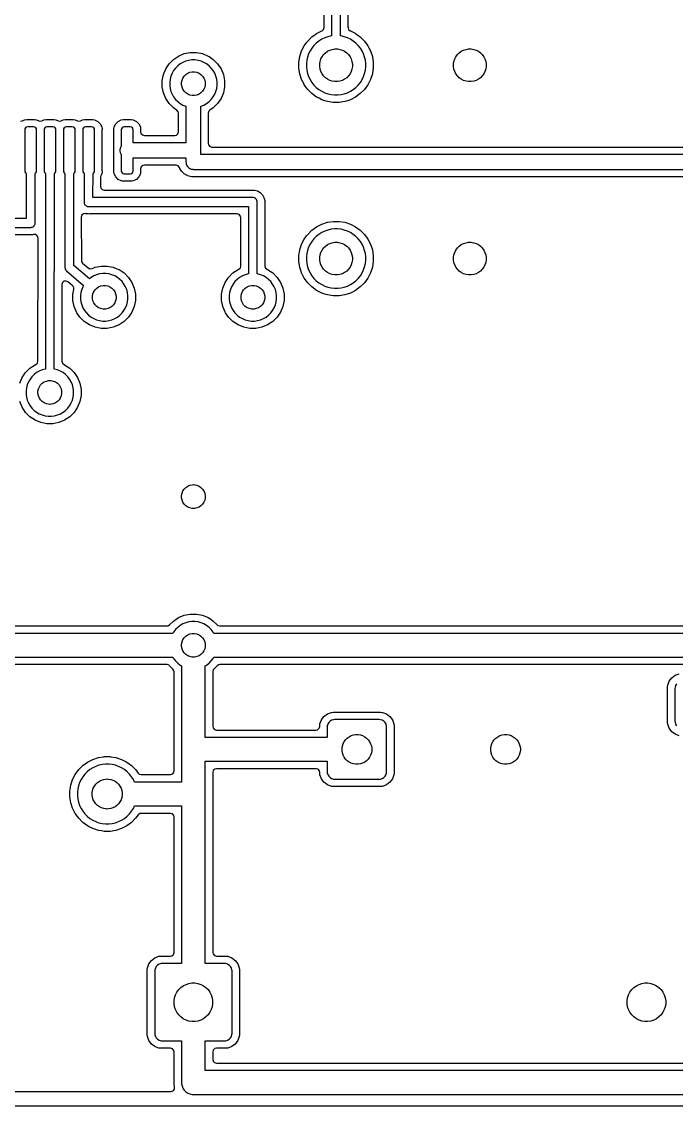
# Model space of a CAD drawing. Header units: millimetres. Extents: x 0 to 90, y 0 to 72.
# Drawn here: x 23.72 to 45.74, y 0 to 36.46 of the extents above; entities that cross this region are included whole.
import ezdxf

# ---------------------------------------------------------------- set-up
doc = ezdxf.new("R2010")
doc.units = ezdxf.units.MM
doc.layers.add('ABLATE', color=1, linetype='CONTINUOUS')

msp = doc.modelspace()

# ---------------------------------------------------------------- linework, layer by layer
at = {"layer": 'ABLATE'}
for points in [[(88, 0), (2, 0), (1.8571, 0.0025), (1.5743, 0.0432), (1.3002, 0.1237), (1.0403, 0.2424), (0.7999, 0.3969), (0.584, 0.584), (0.3969, 0.7999), (0.2424, 1.0403), (0.1237, 1.3002), (0.0432, 1.5743), (0.0025, 1.8571), (0, 2), (0, 70)], [(34.7005, 43.2527), (34.7005, 36.2747), (34.7006, 36.2703), (34.7226, 36.204), (34.7757, 36.1612), (34.7757, 36.1611), (34.7761, 36.1609), (34.777, 36.1601), (34.78, 36.1589), (34.9437, 36.0755), (34.9554, 36.0695), (35.1146, 35.9538), (35.2538, 35.8146), (35.3695, 35.6554), (35.4067, 35.5824), (35.4589, 35.48), (35.5197, 35.2928), (35.5505, 35.0984), (35.5505, 34.9016), (35.5238, 34.7327), (35.5197, 34.7072), (35.4589, 34.52), (35.3695, 34.3446), (35.2538, 34.1854), (35.1146, 34.0462), (34.9554, 33.9305), (34.78, 33.8411), (34.6457, 33.7975), (34.5928, 33.7803), (34.3984, 33.7495), (34.2016, 33.7495), (34.2016, 33.7495), (34.0072, 33.7803), (33.9203, 33.8085), (33.82, 33.8411), (33.82, 33.8411), (33.82, 33.8411), (33.7275, 33.8883), (33.6446, 33.9305), (33.4854, 34.0462), (33.3462, 34.1854), (33.2305, 34.3446), (33.2218, 34.3617), (33.1411, 34.52), (33.0803, 34.7072), (33.0495, 34.9016), (33.0495, 35.0984), (33.0803, 35.2928), (33.1411, 35.48), (33.2305, 35.6554), (33.3154, 35.7723), (33.3462, 35.8146), (33.3462, 35.8146), (33.3462, 35.8146), (33.4854, 35.9538), (33.4854, 35.9538), (33.4854, 35.9538), (33.5907, 36.0303), (33.6446, 36.0695), (33.82, 36.1589), (33.823, 36.1601), (33.827, 36.1619), (33.8798, 36.2076), (33.8995, 36.2747), (33.8995, 42.9827)], [(34.15, 43.1379), (34.15, 35.9878), (34.1325, 35.9859), (34.0232, 35.9609), (33.9173, 35.9239), (33.8163, 35.8752), (33.7213, 35.8156), (33.6337, 35.7456), (33.5544, 35.6663), (33.4844, 35.5787), (33.4248, 35.4837), (33.3761, 35.3827), (33.3391, 35.2768), (33.3141, 35.1675), (33.3016, 35.0561), (33.3016, 34.9439), (33.3141, 34.8325), (33.3391, 34.7232), (33.3761, 34.6173), (33.4248, 34.5163), (33.4844, 34.4213), (33.5544, 34.3337), (33.6337, 34.2544), (33.7213, 34.1844), (33.8163, 34.1248), (33.9173, 34.0761), (34.0232, 34.0391), (34.1325, 34.0141), (34.2439, 34.0016), (34.3561, 34.0016), (34.4675, 34.0141), (34.5768, 34.0391), (34.6827, 34.0761), (34.7837, 34.1248), (34.8787, 34.1844), (34.9663, 34.2544), (35.0456, 34.3337), (35.1156, 34.4213), (35.1752, 34.5163), (35.2239, 34.6173), (35.2609, 34.7232), (35.2859, 34.8325), (35.2984, 34.9439), (35.2984, 35.0561), (35.2859, 35.1675), (35.2609, 35.2768), (35.2239, 35.3827), (35.1752, 35.4837), (35.1156, 35.5787), (35.0456, 35.6663), (34.9663, 35.7456), (34.8787, 35.8156), (34.7837, 35.8752), (34.6827, 35.9239), (34.5768, 35.9609), (34.4675, 35.9859), (34.45, 35.9878), (34.45, 43.2)], [(46.9341, 31.2495), (29.4341, 31.2495), (29.3068, 31.2836), (29.2978, 31.2888), (29.2915, 31.2924), (29.1927, 31.3495), (29.0995, 31.4427), (29.0336, 31.5568), (29.0313, 31.5623), (29.0295, 31.5665), (28.9837, 31.6192), (28.9166, 31.6388), (27.8494, 31.6376), (27.798, 31.6264), (27.7452, 31.5807), (27.7255, 31.5136), (27.7255, 31.4167), (27.7156, 31.3486), (27.6642, 31.2435), (27.5815, 31.1608), (27.4764, 31.1094), (27.431, 31.1028), (27.4083, 31.0995), (27.1417, 31.0995), (27.1417, 31.0995), (27.1077, 31.1045), (27.0736, 31.1094), (26.9685, 31.1608), (26.9685, 31.1608), (26.9685, 31.1608), (26.8858, 31.2435), (26.8344, 31.3486), (26.8245, 31.4167), (26.8245, 31.4475), (26.825, 31.45), (26.825, 32.825), (26.8245, 32.8275), (26.8245, 32.8583), (26.8344, 32.9264), (26.8858, 33.0315), (26.9685, 33.1142), (27.0736, 33.1656), (27.1417, 33.1755), (27.1417, 33.1755), (27.4083, 33.1755), (27.4083, 33.1755), (27.4764, 33.1656), (27.5815, 33.1142), (27.6642, 33.0315), (27.6642, 33.0315), (27.6642, 33.0315), (27.7156, 32.9264), (27.7156, 32.9264), (27.7255, 32.8583), (27.7255, 32.7626), (27.7368, 32.711), (27.7826, 32.6583), (27.8496, 32.6386), (28.8756, 32.6398), (28.927, 32.651), (28.9798, 32.6968), (28.9995, 32.7638), (28.9995, 33.3847), (28.9892, 33.4342), (28.9444, 33.4878), (28.9166, 33.5064), (28.8303, 33.564), (28.8303, 33.564), (28.8303, 33.564), (28.684, 33.7103), (28.5691, 33.8824), (28.4899, 34.0736), (28.4899, 34.0736), (28.4495, 34.2765), (28.4495, 34.4835), (28.4899, 34.6864), (28.4899, 34.6864), (28.5691, 34.8776), (28.684, 35.0497), (28.8303, 35.196), (29.0024, 35.3109), (29.1936, 35.3901), (29.1936, 35.3901), (29.3965, 35.4305), (29.3965, 35.4305), (29.6035, 35.4305), (29.6035, 35.4305), (29.8064, 35.3901), (29.8064, 35.3901), (29.9976, 35.3109), (30.0247, 35.2928), (30.1697, 35.196), (30.316, 35.0497), (30.316, 35.0497), (30.4309, 34.8776), (30.5101, 34.6864), (30.5505, 34.4835), (30.5505, 34.2765), (30.5101, 34.0736), (30.4309, 33.8824), (30.316, 33.7103), (30.1697, 33.564), (30.0556, 33.4878), (30.0202, 33.4518), (30.0005, 33.3847), (30.0005, 32.3745), (30.0117, 32.323), (30.0575, 32.2702), (30.1245, 32.2505), (46.3755, 32.2505)], [(46.75, 32), (29.75, 32), (29.75, 33.6205), (29.7572, 33.6225), (29.8538, 33.6625), (29.9445, 33.7148), (30.0275, 33.7785), (30.1015, 33.8525), (30.1652, 33.9355), (30.2175, 34.0262), (30.2575, 34.1228), (30.2846, 34.2239), (30.2983, 34.3277), (30.2983, 34.4323), (30.2846, 34.5361), (30.2575, 34.6372), (30.2175, 34.7338), (30.1652, 34.8245), (30.1015, 34.9075), (30.0275, 34.9815), (29.9445, 35.0452), (29.8538, 35.0975), (29.7572, 35.1375), (29.6561, 35.1646), (29.5523, 35.1783), (29.4477, 35.1783), (29.3439, 35.1646), (29.2428, 35.1375), (29.1462, 35.0975), (29.0555, 35.0452), (28.9725, 34.9815), (28.8985, 34.9075), (28.8348, 34.8245), (28.7825, 34.7338), (28.7425, 34.6372), (28.7154, 34.5361), (28.7017, 34.4323), (28.7017, 34.3277), (28.7154, 34.2239), (28.7425, 34.1228), (28.7825, 34.0262), (28.8348, 33.9355), (28.8985, 33.8525), (28.9725, 33.7785), (29.0555, 33.7148), (29.1462, 33.6625), (29.2428, 33.6225), (29.25, 33.6205), (29.25, 32.3897), (27.475, 32.3877), (27.475, 32.825), (27.4674, 32.8633), (27.4457, 32.8957), (27.4133, 32.9174), (27.375, 32.925), (27.175, 32.925), (27.1367, 32.9174), (27.1043, 32.8957), (27.0826, 32.8633), (27.075, 32.825), (27.075, 32.286), (27.0544, 32.2551), (27.0357, 32.2098), (27.0262, 32.1617), (27.0262, 32.1127), (27.0358, 32.0647), (27.0547, 32.0194), (27.075, 31.989), (27.075, 31.45), (27.0826, 31.4117), (27.1043, 31.3793), (27.1367, 31.3576), (27.175, 31.35), (27.375, 31.35), (27.4133, 31.3576), (27.4457, 31.3793), (27.4674, 31.4117), (27.475, 31.45), (27.475, 31.8877), (29.25, 31.8897), (29.25, 31.75), (29.2512, 31.7255), (29.2608, 31.6774), (29.2795, 31.6322), (29.3067, 31.5914), (29.3414, 31.5567), (29.3822, 31.5295), (29.4274, 31.5108), (29.4755, 31.5012), (29.5, 31.5), (47, 31.5)], [(21.3687, 29.55), (24.03, 29.55), (24.0496, 29.5513), (24.0497, 29.5513), (24.0499, 29.5513), (24.0685, 29.5564), (24.0874, 29.5614), (24.0875, 29.5615), (24.0877, 29.5615), (24.1044, 29.5712), (24.1213, 29.581), (24.1214, 29.5811), (24.1216, 29.5812), (24.1353, 29.5949), (24.149, 29.6087), (24.1491, 29.6088), (24.1492, 29.6089), (24.1588, 29.6256), (24.1686, 29.6426), (24.1686, 29.6428), (24.1687, 29.6429), (24.1737, 29.6616), (24.1787, 29.6804), (24.1787, 29.6806), (24.1788, 29.6807), (24.18, 29.7003), (24.1766, 31.3665), (24.1957, 31.3793), (24.2174, 31.4117), (24.225, 31.45), (24.225, 32.825), (24.2174, 32.8633), (24.1957, 32.8957), (24.1633, 32.9174), (24.125, 32.925), (23.925, 32.925), (23.8867, 32.9174), (23.8543, 32.8957), (23.8326, 32.8633), (23.825, 32.825), (23.825, 31.45), (23.8326, 31.4117), (23.8543, 31.3793), (23.8766, 31.3644), (23.8797, 29.85), (21.3687, 29.85)], [(23.6856, 33.12), (23.7545, 33.1318), (23.8236, 33.1656), (23.8236, 33.1656), (23.8917, 33.1755), (23.8917, 33.1755), (24.1583, 33.1755), (24.1583, 33.1755), (24.2264, 33.1656), (24.2955, 33.1318), (24.3356, 33.12), (24.4045, 33.1318), (24.4736, 33.1656), (24.4736, 33.1656), (24.5417, 33.1755), (24.5417, 33.1755), (24.8083, 33.1755), (24.8083, 33.1755), (24.8764, 33.1656), (24.9455, 33.1318), (24.9856, 33.12), (25.0545, 33.1318), (25.1236, 33.1656), (25.1236, 33.1656), (25.1917, 33.1755), (25.1917, 33.1755), (25.4583, 33.1755), (25.4583, 33.1755), (25.5264, 33.1656), (25.5955, 33.1318), (25.6356, 33.12), (25.7045, 33.1318), (25.7736, 33.1656), (25.7736, 33.1656), (25.8417, 33.1755), (25.8417, 33.1755), (26.1083, 33.1755), (26.1083, 33.1755), (26.1764, 33.1656), (26.2815, 33.1142), (26.3642, 33.0315), (26.3642, 33.0315), (26.3642, 33.0315), (26.4156, 32.9264), (26.4255, 32.8583), (26.4255, 32.8275), (26.425, 32.825), (26.425, 31.45), (26.4255, 31.4475), (26.4255, 31.4167), (26.4156, 31.3486), (26.3855, 31.2871), (26.3729, 31.233), (26.372, 30.9249), (26.3832, 30.873), (26.429, 30.8202), (26.496, 30.8005), (31.5527, 30.8005), (31.5527, 30.8005), (31.6546, 30.7732), (31.7459, 30.7205), (31.8205, 30.6459), (31.8732, 30.5546), (31.9005, 30.4527), (31.9005, 30.4527), (31.9005, 28.5984), (31.9005, 28.254), (31.9006, 28.2496), (31.9226, 28.1833), (31.977, 28.1395), (31.9976, 28.1309), (31.9976, 28.1309), (31.9976, 28.1309), (32.1697, 28.016), (32.316, 27.8697), (32.316, 27.8697), (32.4309, 27.6976), (32.5101, 27.5064), (32.5505, 27.3035), (32.5505, 27.0965), (32.5101, 26.8936), (32.4309, 26.7024), (32.316, 26.5303), (32.1697, 26.384), (31.9976, 26.2691), (31.8064, 26.1899), (31.6035, 26.1495), (31.6035, 26.1495), (31.3965, 26.1495), (31.3965, 26.1495), (31.3965, 26.1495), (31.1936, 26.1899), (31.0024, 26.2691), (30.8303, 26.384), (30.8303, 26.384), (30.684, 26.5303), (30.5837, 26.6805), (30.5691, 26.7024), (30.523, 26.8137), (30.4899, 26.8936), (30.4899, 26.8936), (30.4495, 27.0965), (30.4495, 27.3035), (30.4899, 27.5064), (30.4899, 27.5064), (30.5691, 27.6976), (30.684, 27.8697), (30.8303, 28.016), (31.0024, 28.1309), (31.0024, 28.1309), (31.023, 28.1395), (31.027, 28.1412), (31.0798, 28.187), (31.0995, 28.254), (31.0995, 29.8755), (31.0883, 29.927), (31.0425, 29.9798), (30.9755, 29.9995), (26.0307, 29.9995), (26.0281, 29.9993), (25.9701, 29.9995), (25.9697, 29.9995), (25.9694, 29.9995), (25.9173, 29.9995), (25.9173, 29.9995), (25.9167, 29.9996), (25.9165, 29.9996), (25.9161, 29.9997), (25.9161, 29.9997), (25.9161, 29.9997), (25.8848, 30.0081), (25.8698, 30.0112), (25.8007, 30.0012), (25.748, 29.9554), (25.7284, 29.8883), (25.7302, 28.4418), (25.7355, 28.4062), (25.7736, 28.3477), (25.9613, 28.1873), (26.0199, 28.1595), (26.0893, 28.167), (26.1936, 28.2101), (26.1936, 28.2101), (26.3965, 28.2505), (26.3965, 28.2505), (26.6035, 28.2505), (26.6035, 28.2505), (26.8064, 28.2101), (26.8064, 28.2101), (26.9287, 28.1595), (26.9976, 28.1309), (26.9976, 28.1309), (27.1697, 28.016), (27.316, 27.8697), (27.316, 27.8697), (27.4309, 27.6976), (27.5101, 27.5064), (27.5505, 27.3035), (27.5505, 27.0965), (27.5101, 26.8936), (27.4309, 26.7024), (27.316, 26.5303), (27.1697, 26.384), (26.9976, 26.2691), (26.8064, 26.1899), (26.6035, 26.1495), (26.6035, 26.1495), (26.3965, 26.1495), (26.3965, 26.1495), (26.3965, 26.1495), (26.1936, 26.1899), (26.0024, 26.2691), (25.8303, 26.384), (25.8303, 26.384), (25.684, 26.5303), (25.5837, 26.6805), (25.5691, 26.7024), (25.523, 26.8137), (25.4899, 26.8936), (25.4899, 26.8936), (25.4495, 27.0965), (25.4495, 27.3035), (25.4808, 27.4609), (25.4779, 27.5208), (25.4398, 27.5793), (25.4115, 27.6035), (25.2773, 27.7182), (25.2144, 27.7467), (25.1453, 27.7368), (25.0925, 27.691), (25.0727, 27.624), (25.0711, 25.0538), (25.0712, 25.0493), (25.0933, 24.983), (25.1477, 24.9392), (25.1676, 24.9309), (25.1676, 24.9309), (25.1676, 24.9309), (25.3397, 24.816), (25.486, 24.6697), (25.486, 24.6697), (25.6009, 24.4976), (25.6801, 24.3064), (25.7205, 24.1035), (25.7205, 23.8965), (25.6801, 23.6936), (25.6009, 23.5024), (25.486, 23.3303), (25.3397, 23.184), (25.1676, 23.0691), (24.9764, 22.9899), (24.7735, 22.9495), (24.7735, 22.9495), (24.5665, 22.9495), (24.5665, 22.9495), (24.5665, 22.9495), (24.3636, 22.9899), (24.1724, 23.0691), (24.0003, 23.184), (24.0003, 23.184), (23.854, 23.3303), (23.7391, 23.5024), (23.6599, 23.6936)], [(23.6599, 24.3064), (23.7391, 24.4976), (23.854, 24.6697), (24.0003, 24.816), (24.1724, 24.9309), (24.1936, 24.9397), (24.1976, 24.9415), (24.2504, 24.9872), (24.2701, 25.0542), (24.2727, 29.1887), (24.2718, 29.2037), (24.2441, 29.2679), (24.1862, 29.307), (24.1163, 29.3085), (24.0835, 29.2996), (24.0835, 29.2996), (24.0832, 29.2996), (24.0832, 29.2996), (24.0827, 29.2995), (24.0827, 29.2995), (24.0827, 29.2995), (24.0303, 29.2995), (24.0302, 29.2995), (23.9781, 29.2994), (23.9781, 29.2994), (23.9711, 29.2994), (23.9693, 29.2995), (21.5708, 29.2995)], [(20.4445, 16.1505), (28.6135, 16.1505), (28.6399, 16.1533), (28.7012, 16.1868), (28.8303, 16.316), (28.8303, 16.316), (29.0024, 16.4309), (29.1936, 16.5101), (29.1936, 16.5101), (29.3965, 16.5505), (29.3965, 16.5505), (29.6035, 16.5505), (29.6035, 16.5505), (29.8064, 16.5101), (29.8064, 16.5101), (29.9976, 16.4309), (30.0836, 16.3735), (30.1697, 16.316), (30.2988, 16.1868), (30.3195, 16.1702), (30.3865, 16.1505), (50.2255, 16.1505)], [(50.6, 15.9), (30.1908, 15.9), (30.1652, 15.9445), (30.1015, 16.0275), (30.0275, 16.1015), (29.9445, 16.1652), (29.8538, 16.2175), (29.7572, 16.2575), (29.6561, 16.2846), (29.5523, 16.2983), (29.4477, 16.2983), (29.3439, 16.2846), (29.2428, 16.2575), (29.1462, 16.2175), (29.0555, 16.1652), (28.9725, 16.1015), (28.8985, 16.0275), (28.8348, 15.9445), (28.8092, 15.9), (20.07, 15.9)], [(19.67, 15.1), (28.8092, 15.1), (28.8348, 15.0555), (28.8985, 14.9725), (28.9725, 14.8985), (29.0555, 14.8348), (29.1, 14.8092), (29.1, 10.9), (27.5211, 10.9), (27.4796, 10.9861), (27.4196, 11.0816), (27.3494, 11.1697), (27.2697, 11.2494), (27.1816, 11.3196), (27.0861, 11.3796), (26.9846, 11.4285), (26.8782, 11.4657), (26.7683, 11.4908), (26.6564, 11.5034), (26.5436, 11.5034), (26.4317, 11.4908), (26.3218, 11.4657), (26.2154, 11.4285), (26.1139, 11.3796), (26.0184, 11.3196), (25.9303, 11.2494), (25.8506, 11.1697), (25.7804, 11.0816), (25.7204, 10.9861), (25.6715, 10.8846), (25.6343, 10.7782), (25.6092, 10.6683), (25.5966, 10.5564), (25.5966, 10.4436), (25.6092, 10.3317), (25.6343, 10.2218), (25.6715, 10.1154), (25.7204, 10.0139), (25.7804, 9.9184), (25.8506, 9.8303), (25.9303, 9.7506), (26.0184, 9.6804), (26.1139, 9.6204), (26.2154, 9.5715), (26.3218, 9.5343), (26.4317, 9.5092), (26.5436, 9.4966), (26.6564, 9.4966), (26.7683, 9.5092), (26.8782, 9.5343), (26.9846, 9.5715), (27.0861, 9.6204), (27.1816, 9.6804), (27.2697, 9.7506), (27.3494, 9.8303), (27.4196, 9.9184), (27.4796, 10.0139), (27.5211, 10.1), (29.1, 10.1), (29.1, 4.8), (28.45, 4.8), (28.4109, 4.7969), (28.3507, 4.7794), (28.2968, 4.7475), (28.2525, 4.7032), (28.2206, 4.6493), (28.2031, 4.5891), (28.2, 4.55), (28.2, 2.45), (28.2031, 2.4109), (28.2206, 2.3507), (28.2525, 2.2968), (28.2968, 2.2525), (28.3507, 2.2206), (28.4109, 2.2031), (28.45, 2.2), (29.1, 2.2), (29.1, 0.8), (29.1019, 0.7608), (29.1172, 0.6839), (29.1472, 0.6114), (29.1908, 0.5462), (29.2462, 0.4908), (29.3114, 0.4472), (29.3839, 0.4172), (29.4608, 0.4019), (29.5, 0.4), (83.8, 0.4)], [(83.4, 1.2), (29.9, 1.2), (29.9, 2.2), (30.55, 2.2), (30.5891, 2.2031), (30.6493, 2.2206), (30.7032, 2.2525), (30.7475, 2.2968), (30.7794, 2.3507), (30.7969, 2.4109), (30.8, 2.45), (30.8, 4.55), (30.7969, 4.5891), (30.7794, 4.6493), (30.7475, 4.7032), (30.7032, 4.7475), (30.6493, 4.7794), (30.5891, 4.7969), (30.55, 4.8), (29.9, 4.8), (29.9, 11.6), (34, 11.6), (34, 11.25), (34.0031, 11.2109), (34.0206, 11.1507), (34.0525, 11.0968), (34.0968, 11.0525), (34.1507, 11.0206), (34.2109, 11.0031), (34.25, 11), (35.75, 11), (35.7891, 11.0031), (35.8493, 11.0206), (35.9032, 11.0525), (35.9475, 11.0968), (35.9794, 11.1507), (35.9969, 11.2109), (36, 11.25), (36, 12.75), (35.9969, 12.7891), (35.9794, 12.8493), (35.9475, 12.9032), (35.9032, 12.9475), (35.8493, 12.9794), (35.7891, 12.9969), (35.75, 13), (34.25, 13), (34.2109, 12.9969), (34.1507, 12.9794), (34.0968, 12.9475), (34.0525, 12.9032), (34.0206, 12.8493), (34.0031, 12.7891), (34, 12.75), (34, 12.4), (29.9, 12.4), (29.9, 14.8092), (29.9445, 14.8348), (30.0275, 14.8985), (30.1015, 14.9725), (30.1652, 15.0555), (30.1908, 15.1), (51, 15.1)], [(1.2416, 0.5), (28.7453, 0.5), (28.752, 0.5002), (28.8179, 0.5234), (28.8607, 0.5786), (28.867, 0.6482), (28.8495, 0.7359), (28.8495, 1.8255), (28.8383, 1.877), (28.7925, 1.9298), (28.7255, 1.9495), (28.4021, 1.9495), (28.3425, 1.9559), (28.2526, 1.9894), (28.2077, 2.0062), (28.2077, 2.0062), (28.0925, 2.0925), (28.0925, 2.0925), (28.0062, 2.2077), (28.0062, 2.2077), (27.9559, 2.3425), (27.9495, 2.4021), (27.9495, 2.4021), (27.9495, 4.5979), (27.9495, 4.5979), (27.9498, 4.6005), (27.9559, 4.6575), (28.0062, 4.7923), (28.0062, 4.7923), (28.0925, 4.9075), (28.0925, 4.9075), (28.2077, 4.9938), (28.2077, 4.9938), (28.3425, 5.0441), (28.4021, 5.0505), (28.4021, 5.0505), (28.7255, 5.0505), (28.777, 5.0617), (28.8298, 5.1075), (28.8495, 5.1745), (28.8495, 9.7255), (28.8383, 9.777), (28.7925, 9.8298), (28.7255, 9.8495), (27.7424, 9.8495), (27.6975, 9.8411), (27.6421, 9.7984), (27.5576, 9.6821), (27.4179, 9.5424), (27.258, 9.4262), (27.0819, 9.3365), (26.894, 9.2754), (26.6988, 9.2445), (26.6988, 9.2445), (26.5012, 9.2445), (26.5012, 9.2445), (26.4036, 9.26), (26.306, 9.2754), (26.1525, 9.3253), (26.1181, 9.3365), (26.1181, 9.3365), (26.118, 9.3365), (25.9957, 9.3988), (25.942, 9.4262), (25.7821, 9.5424), (25.6424, 9.6821), (25.5262, 9.842), (25.5154, 9.8631), (25.4365, 10.0181), (25.3754, 10.206), (25.3445, 10.4012), (25.3445, 10.5988), (25.3754, 10.794), (25.4365, 10.982), (25.5262, 11.158), (25.6424, 11.3179), (25.7821, 11.4576), (25.942, 11.5738), (26.118, 11.6635), (26.306, 11.7246), (26.4777, 11.7518), (26.5012, 11.7555), (26.6988, 11.7555), (26.7255, 11.7513), (26.894, 11.7246), (27.0819, 11.6635), (27.258, 11.5738), (27.4179, 11.4576), (27.5576, 11.3179), (27.6418, 11.2021), (27.6421, 11.2016), (27.6754, 11.1702), (27.7424, 11.1505), (28.7255, 11.1505), (28.777, 11.1617), (28.8298, 11.2075), (28.8495, 11.2745), (28.8495, 14.6135), (28.8467, 14.6399), (28.8132, 14.7012), (28.7012, 14.8132), (28.6805, 14.8298), (28.6135, 14.8495), (19.6059, 14.8495)], [(51.0641, 14.8495), (30.3865, 14.8495), (30.3601, 14.8467), (30.2988, 14.8132), (30.1868, 14.7012), (30.1702, 14.6805), (30.1505, 14.6135), (30.1505, 12.7745), (30.1617, 12.723), (30.2075, 12.6702), (30.2745, 12.6505), (33.6255, 12.6505), (33.677, 12.6617), (33.7298, 12.7075), (33.7495, 12.7745), (33.7495, 12.7979), (33.7495, 12.7979), (33.7505, 12.8068), (33.7559, 12.8575), (33.8062, 12.9923), (33.8062, 12.9923), (33.8925, 13.1075), (33.8925, 13.1075), (34.0077, 13.1938), (34.0077, 13.1938), (34.1425, 13.2441), (34.2021, 13.2505), (34.2021, 13.2505), (35.7979, 13.2505), (35.7979, 13.2505), (35.7979, 13.2505), (35.7979, 13.2505), (35.8575, 13.2441), (35.8575, 13.2441), (35.9923, 13.1938), (35.9923, 13.1938), (36.1075, 13.1075), (36.1075, 13.1075), (36.1938, 12.9923), (36.1938, 12.9923), (36.2324, 12.8888), (36.2441, 12.8575), (36.2505, 12.7979), (36.2505, 11.2021), (36.2441, 11.1425), (36.1938, 11.0077), (36.1075, 10.8925), (35.9923, 10.8062), (35.8575, 10.7559), (35.7979, 10.7495), (34.2021, 10.7495), (34.1494, 10.7552), (34.1425, 10.7559), (34.1425, 10.7559), (34.0077, 10.8062), (34.0077, 10.8062), (33.8925, 10.8925), (33.8925, 10.8925), (33.8062, 11.0077), (33.8062, 11.0077), (33.7559, 11.1425), (33.7495, 11.2021), (33.7495, 11.2255), (33.7383, 11.277), (33.6925, 11.3298), (33.6255, 11.3495), (30.2745, 11.3495), (30.223, 11.3383), (30.1702, 11.2925), (30.1505, 11.2255), (30.1505, 5.1745), (30.1617, 5.123), (30.2075, 5.0702), (30.2745, 5.0505), (30.5979, 5.0505), (30.5979, 5.0505), (30.5979, 5.0505), (30.5979, 5.0505), (30.6575, 5.0441), (30.6575, 5.0441), (30.7923, 4.9938), (30.7923, 4.9938), (30.9075, 4.9075), (30.9075, 4.9075), (30.9938, 4.7923), (30.9938, 4.7923), (30.9938, 4.7923), (31.0441, 4.6575), (31.0505, 4.5979), (31.0505, 2.4021), (31.0441, 2.3425), (30.9938, 2.2077), (30.9075, 2.0925), (30.7923, 2.0062), (30.6575, 1.9559), (30.5979, 1.9495), (30.5979, 1.9495), (30.2745, 1.9495), (30.223, 1.9383), (30.1702, 1.8925), (30.1505, 1.8255), (30.1505, 1.5745), (30.1617, 1.523), (30.2075, 1.4702), (30.2745, 1.4505), (83.0255, 1.4505)], [(45.8425, 12.4559), (45.7077, 12.5062), (45.7077, 12.5062), (45.5925, 12.5925), (45.5925, 12.5925), (45.5062, 12.7077), (45.5062, 12.7077), (45.4559, 12.8425), (45.4495, 12.9021), (45.4495, 12.9021), (45.4495, 14.0979), (45.4495, 14.0979), (45.4559, 14.1575), (45.5062, 14.2923), (45.5062, 14.2923), (45.5925, 14.4075), (45.5925, 14.4075), (45.7077, 14.4938), (45.7077, 14.4938), (45.8425, 14.5441)], [(45.7525, 14.2032), (45.7206, 14.1493), (45.7031, 14.0891), (45.7, 14.05), (45.7, 12.95), (45.7031, 12.9109), (45.7206, 12.8507), (45.7525, 12.7968)]]:
    msp.add_lwpolyline(points, dxfattribs=at)
for points in [[(34.3432, 35.5483), (34.4284, 35.5348), (34.5105, 35.5081), (34.5874, 35.469), (34.6572, 35.4182), (34.7182, 35.3572), (34.769, 35.2874), (34.8081, 35.2105), (34.8348, 35.1284), (34.8483, 35.0432), (34.8483, 34.9568), (34.8348, 34.8716), (34.8081, 34.7895), (34.769, 34.7126), (34.7182, 34.6428), (34.6572, 34.5818), (34.5874, 34.531), (34.5105, 34.4919), (34.4284, 34.4652), (34.3432, 34.4517), (34.3, 34.45), (34.2568, 34.4517), (34.1716, 34.4652), (34.0895, 34.4919), (34.0126, 34.531), (33.9428, 34.5818), (33.8818, 34.6428), (33.831, 34.7126), (33.7919, 34.7895), (33.7652, 34.8716), (33.7517, 34.9568), (33.7517, 35.0432), (33.7652, 35.1284), (33.7919, 35.2105), (33.831, 35.2874), (33.8818, 35.3572), (33.9428, 35.4182), (34.0126, 35.469), (34.0895, 35.5081), (34.1716, 35.5348), (34.2568, 35.5483), (34.3, 35.55)], [(38.8432, 35.5483), (38.9284, 35.5348), (39.0105, 35.5081), (39.0874, 35.469), (39.1572, 35.4182), (39.2182, 35.3572), (39.269, 35.2874), (39.3081, 35.2105), (39.3348, 35.1284), (39.3483, 35.0432), (39.3483, 34.9568), (39.3348, 34.8716), (39.3081, 34.7895), (39.269, 34.7126), (39.2182, 34.6428), (39.1572, 34.5818), (39.0874, 34.531), (39.0105, 34.4919), (38.9284, 34.4652), (38.8432, 34.4517), (38.8, 34.45), (38.7568, 34.4517), (38.6716, 34.4652), (38.5895, 34.4919), (38.5126, 34.531), (38.4428, 34.5818), (38.3818, 34.6428), (38.331, 34.7126), (38.2919, 34.7895), (38.2652, 34.8716), (38.2517, 34.9568), (38.2517, 35.0432), (38.2652, 35.1284), (38.2919, 35.2105), (38.331, 35.2874), (38.3818, 35.3572), (38.4428, 35.4182), (38.5126, 35.469), (38.5895, 35.5081), (38.6716, 35.5348), (38.7568, 35.5483), (38.8, 35.55)], [(29.5392, 34.7781), (29.6161, 34.7628), (29.6886, 34.7328), (29.7538, 34.6892), (29.8092, 34.6338), (29.8528, 34.5686), (29.8828, 34.4961), (29.8981, 34.4192), (29.8981, 34.3408), (29.8828, 34.2639), (29.8528, 34.1914), (29.8092, 34.1262), (29.7538, 34.0708), (29.6886, 34.0272), (29.6161, 33.9972), (29.5392, 33.9819), (29.5, 33.98), (29.4608, 33.9819), (29.3839, 33.9972), (29.3114, 34.0272), (29.2462, 34.0708), (29.1908, 34.1262), (29.1472, 34.1914), (29.1172, 34.2639), (29.1019, 34.3408), (29.1019, 34.4192), (29.1172, 34.4961), (29.1472, 34.5686), (29.1908, 34.6338), (29.2462, 34.6892), (29.3114, 34.7328), (29.3839, 34.7628), (29.4608, 34.7781), (29.5, 34.78)], [(24.5367, 32.9174), (24.5043, 32.8957), (24.4826, 32.8633), (24.475, 32.825), (24.475, 31.45), (24.4826, 31.4117), (24.5043, 31.3793), (24.5245, 31.3658), (24.5205, 24.7855), (24.5139, 24.7846), (24.4128, 24.7575), (24.3162, 24.7175), (24.2255, 24.6652), (24.1425, 24.6015), (24.0685, 24.5275), (24.0048, 24.4445), (23.9525, 24.3538), (23.9125, 24.2572), (23.8854, 24.1561), (23.8717, 24.0523), (23.8717, 23.9477), (23.8854, 23.8439), (23.9125, 23.7428), (23.9525, 23.6462), (24.0048, 23.5555), (24.0685, 23.4725), (24.1425, 23.3985), (24.2255, 23.3348), (24.3162, 23.2825), (24.4128, 23.2425), (24.5139, 23.2154), (24.6177, 23.2017), (24.7223, 23.2017), (24.8261, 23.2154), (24.9272, 23.2425), (25.0238, 23.2825), (25.1145, 23.3348), (25.1975, 23.3985), (25.2715, 23.4725), (25.3352, 23.5555), (25.3875, 23.6462), (25.4275, 23.7428), (25.4546, 23.8439), (25.4683, 23.9477), (25.4683, 24.0523), (25.4546, 24.1561), (25.4275, 24.2572), (25.3875, 24.3538), (25.3352, 24.4445), (25.2715, 24.5275), (25.1975, 24.6015), (25.1145, 24.6652), (25.0238, 24.7175), (24.9272, 24.7575), (24.8261, 24.7846), (24.8205, 24.7854), (24.8245, 31.3651), (24.8457, 31.3793), (24.8674, 31.4117), (24.875, 31.45), (24.875, 32.825), (24.8674, 32.8633), (24.8457, 32.8957), (24.8133, 32.9174), (24.775, 32.925), (24.575, 32.925)], [(25.1867, 32.9174), (25.1543, 32.8957), (25.1326, 32.8633), (25.125, 32.825), (25.125, 31.45), (25.1326, 31.4117), (25.1543, 31.3793), (25.176, 31.3648), (25.18, 28.1998), (25.1813, 28.1802), (25.1828, 28.1746), (25.1833, 28.1689), (25.1879, 28.1558), (25.1915, 28.1424), (25.1944, 28.1374), (25.1963, 28.1319), (25.2042, 28.1205), (25.2111, 28.1085), (25.2152, 28.1044), (25.2185, 28.0997), (25.2325, 28.086), (25.8065, 27.5954), (25.7825, 27.5538), (25.7425, 27.4572), (25.7154, 27.3561), (25.7017, 27.2523), (25.7017, 27.1477), (25.7154, 27.0439), (25.7425, 26.9428), (25.7825, 26.8462), (25.8348, 26.7555), (25.8985, 26.6725), (25.9725, 26.5985), (26.0555, 26.5348), (26.1462, 26.4825), (26.2428, 26.4425), (26.3439, 26.4154), (26.4477, 26.4017), (26.5523, 26.4017), (26.6561, 26.4154), (26.7572, 26.4425), (26.8538, 26.4825), (26.9445, 26.5348), (27.0275, 26.5985), (27.1015, 26.6725), (27.1652, 26.7555), (27.2175, 26.8462), (27.2575, 26.9428), (27.2846, 27.0439), (27.2983, 27.1477), (27.2983, 27.2523), (27.2846, 27.3561), (27.2575, 27.4572), (27.2175, 27.5538), (27.1652, 27.6445), (27.1015, 27.7275), (27.0275, 27.8015), (26.9445, 27.8652), (26.8538, 27.9175), (26.7572, 27.9575), (26.6561, 27.9846), (26.5523, 27.9983), (26.4477, 27.9983), (26.3439, 27.9846), (26.2428, 27.9575), (26.1462, 27.9175), (26.0555, 27.8652), (26.0013, 27.8236), (25.4799, 28.2692), (25.476, 31.3661), (25.4957, 31.3793), (25.5174, 31.4117), (25.525, 31.45), (25.525, 32.825), (25.5174, 32.8633), (25.4957, 32.8957), (25.4633, 32.9174), (25.425, 32.925), (25.225, 32.925)], [(25.8367, 32.9174), (25.8043, 32.8957), (25.7826, 32.8633), (25.775, 32.825), (25.775, 31.45), (25.7826, 31.4117), (25.8043, 31.3793), (25.8228, 31.3669), (25.82, 30.4004), (25.8212, 30.3808), (25.8213, 30.3806), (25.8213, 30.3804), (25.8263, 30.3618), (25.8313, 30.343), (25.8314, 30.3428), (25.8314, 30.3426), (25.8411, 30.3258), (25.8507, 30.309), (25.8509, 30.3089), (25.851, 30.3087), (25.8647, 30.295), (25.8783, 30.2813), (25.8785, 30.2812), (25.8787, 30.281), (25.8954, 30.2713), (25.9122, 30.2616), (25.9124, 30.2615), (25.9126, 30.2614), (25.9313, 30.2564), (25.95, 30.2513), (25.9502, 30.2513), (25.9504, 30.2513), (25.97, 30.25), (31.35, 30.25), (31.35, 27.9854), (31.3439, 27.9846), (31.2428, 27.9575), (31.1462, 27.9175), (31.0555, 27.8652), (30.9725, 27.8015), (30.8985, 27.7275), (30.8348, 27.6445), (30.7825, 27.5538), (30.7425, 27.4572), (30.7154, 27.3561), (30.7017, 27.2523), (30.7017, 27.1477), (30.7154, 27.0439), (30.7425, 26.9428), (30.7825, 26.8462), (30.8348, 26.7555), (30.8985, 26.6725), (30.9725, 26.5985), (31.0555, 26.5348), (31.1462, 26.4825), (31.2428, 26.4425), (31.3439, 26.4154), (31.4477, 26.4017), (31.5523, 26.4017), (31.6561, 26.4154), (31.7572, 26.4425), (31.8538, 26.4825), (31.9445, 26.5348), (32.0275, 26.5985), (32.1015, 26.6725), (32.1652, 26.7555), (32.2175, 26.8462), (32.2575, 26.9428), (32.2846, 27.0439), (32.2983, 27.1477), (32.2983, 27.2523), (32.2846, 27.3561), (32.2575, 27.4572), (32.2175, 27.5538), (32.1652, 27.6445), (32.1015, 27.7275), (32.0275, 27.8015), (31.9445, 27.8652), (31.8538, 27.9175), (31.7572, 27.9575), (31.6561, 27.9846), (31.65, 27.9854), (31.65, 30.4), (31.6487, 30.4196), (31.6386, 30.4574), (31.619, 30.4913), (31.5913, 30.519), (31.5574, 30.5386), (31.5196, 30.5487), (31.5, 30.55), (26.1204, 30.55), (26.1228, 31.364), (26.1457, 31.3793), (26.1674, 31.4117), (26.175, 31.45), (26.175, 32.825), (26.1674, 32.8633), (26.1457, 32.8957), (26.1133, 32.9174), (26.075, 32.925), (25.875, 32.925)], [(34.5928, 29.7197), (34.78, 29.6589), (34.9554, 29.5695), (35.1146, 29.4538), (35.2538, 29.3146), (35.346, 29.1877), (35.3695, 29.1554), (35.4589, 28.98), (35.5197, 28.7928), (35.5505, 28.5984), (35.5505, 28.4016), (35.5202, 28.2101), (35.5197, 28.2072), (35.4589, 28.02), (35.3695, 27.8446), (35.2538, 27.6854), (35.1146, 27.5462), (34.9554, 27.4305), (34.78, 27.3411), (34.5928, 27.2803), (34.3984, 27.2495), (34.2016, 27.2495), (34.2016, 27.2495), (34.0072, 27.2803), (33.9203, 27.3085), (33.82, 27.3411), (33.82, 27.3411), (33.82, 27.3411), (33.7112, 27.3965), (33.6446, 27.4305), (33.4854, 27.5462), (33.3462, 27.6854), (33.2305, 27.8446), (33.2177, 27.8697), (33.1411, 28.02), (33.0803, 28.2072), (33.0495, 28.4016), (33.0495, 28.5984), (33.0803, 28.7928), (33.1411, 28.98), (33.2305, 29.1554), (33.3088, 29.2632), (33.3462, 29.3146), (33.3462, 29.3146), (33.3462, 29.3146), (33.4854, 29.4538), (33.4854, 29.4538), (33.4854, 29.4538), (33.5663, 29.5126), (33.6446, 29.5695), (33.82, 29.6589), (34.0072, 29.7197), (34.2016, 29.7505), (34.2016, 29.7505), (34.3984, 29.7505), (34.3984, 29.7505)], [(34.1325, 29.4859), (34.0232, 29.4609), (33.9173, 29.4239), (33.8163, 29.3752), (33.7213, 29.3156), (33.6337, 29.2456), (33.5544, 29.1663), (33.4844, 29.0787), (33.4248, 28.9837), (33.3761, 28.8827), (33.3391, 28.7768), (33.3141, 28.6675), (33.3016, 28.5561), (33.3016, 28.4439), (33.3141, 28.3325), (33.3391, 28.2232), (33.3761, 28.1173), (33.4248, 28.0163), (33.4844, 27.9213), (33.5544, 27.8337), (33.6337, 27.7544), (33.7213, 27.6844), (33.8163, 27.6248), (33.9173, 27.5761), (34.0232, 27.5391), (34.1325, 27.5141), (34.2439, 27.5016), (34.3561, 27.5016), (34.4675, 27.5141), (34.5768, 27.5391), (34.6827, 27.5761), (34.7837, 27.6248), (34.8787, 27.6844), (34.9663, 27.7544), (35.0456, 27.8337), (35.1156, 27.9213), (35.1752, 28.0163), (35.2239, 28.1173), (35.2609, 28.2232), (35.2859, 28.3325), (35.2984, 28.4439), (35.2984, 28.5561), (35.2859, 28.6675), (35.2609, 28.7768), (35.2239, 28.8827), (35.1752, 28.9837), (35.1156, 29.0787), (35.0456, 29.1663), (34.9663, 29.2456), (34.8787, 29.3156), (34.7837, 29.3752), (34.6827, 29.4239), (34.5768, 29.4609), (34.4675, 29.4859), (34.3561, 29.4984), (34.2439, 29.4984)], [(34.3432, 29.0483), (34.4284, 29.0348), (34.5105, 29.0081), (34.5874, 28.969), (34.6572, 28.9182), (34.7182, 28.8572), (34.769, 28.7874), (34.8081, 28.7105), (34.8348, 28.6284), (34.8483, 28.5432), (34.8483, 28.4568), (34.8348, 28.3716), (34.8081, 28.2895), (34.769, 28.2126), (34.7182, 28.1428), (34.6572, 28.0818), (34.5874, 28.031), (34.5105, 27.9919), (34.4284, 27.9652), (34.3432, 27.9517), (34.3, 27.95), (34.2568, 27.9517), (34.1716, 27.9652), (34.0895, 27.9919), (34.0126, 28.031), (33.9428, 28.0818), (33.8818, 28.1428), (33.831, 28.2126), (33.7919, 28.2895), (33.7652, 28.3716), (33.7517, 28.4568), (33.7517, 28.5432), (33.7652, 28.6284), (33.7919, 28.7105), (33.831, 28.7874), (33.8818, 28.8572), (33.9428, 28.9182), (34.0126, 28.969), (34.0895, 29.0081), (34.1716, 29.0348), (34.2568, 29.0483), (34.3, 29.05)], [(38.8432, 29.0483), (38.9284, 29.0348), (39.0105, 29.0081), (39.0874, 28.969), (39.1572, 28.9182), (39.2182, 28.8572), (39.269, 28.7874), (39.3081, 28.7105), (39.3348, 28.6284), (39.3483, 28.5432), (39.3483, 28.4568), (39.3348, 28.3716), (39.3081, 28.2895), (39.269, 28.2126), (39.2182, 28.1428), (39.1572, 28.0818), (39.0874, 28.031), (39.0105, 27.9919), (38.9284, 27.9652), (38.8432, 27.9517), (38.8, 27.95), (38.7568, 27.9517), (38.6716, 27.9652), (38.5895, 27.9919), (38.5126, 28.031), (38.4428, 28.0818), (38.3818, 28.1428), (38.331, 28.2126), (38.2919, 28.2895), (38.2652, 28.3716), (38.2517, 28.4568), (38.2517, 28.5432), (38.2652, 28.6284), (38.2919, 28.7105), (38.331, 28.7874), (38.3818, 28.8572), (38.4428, 28.9182), (38.5126, 28.969), (38.5895, 29.0081), (38.6716, 29.0348), (38.7568, 29.0483), (38.8, 29.05)], [(26.5392, 27.5981), (26.6161, 27.5828), (26.6886, 27.5528), (26.7538, 27.5092), (26.8092, 27.4538), (26.8528, 27.3886), (26.8828, 27.3161), (26.8981, 27.2392), (26.8981, 27.1608), (26.8828, 27.0839), (26.8528, 27.0114), (26.8092, 26.9462), (26.7538, 26.8908), (26.6886, 26.8472), (26.6161, 26.8172), (26.5392, 26.8019), (26.5, 26.8), (26.4608, 26.8019), (26.3839, 26.8172), (26.3114, 26.8472), (26.2462, 26.8908), (26.1908, 26.9462), (26.1472, 27.0114), (26.1172, 27.0839), (26.1019, 27.1608), (26.1019, 27.2392), (26.1172, 27.3161), (26.1472, 27.3886), (26.1908, 27.4538), (26.2462, 27.5092), (26.3114, 27.5528), (26.3839, 27.5828), (26.4608, 27.5981), (26.5, 27.6)], [(31.5392, 27.5981), (31.6161, 27.5828), (31.6886, 27.5528), (31.7538, 27.5092), (31.8092, 27.4538), (31.8528, 27.3886), (31.8828, 27.3161), (31.8981, 27.2392), (31.8981, 27.1608), (31.8828, 27.0839), (31.8528, 27.0114), (31.8092, 26.9462), (31.7538, 26.8908), (31.6886, 26.8472), (31.6161, 26.8172), (31.5392, 26.8019), (31.5, 26.8), (31.4608, 26.8019), (31.3839, 26.8172), (31.3114, 26.8472), (31.2462, 26.8908), (31.1908, 26.9462), (31.1472, 27.0114), (31.1172, 27.0839), (31.1019, 27.1608), (31.1019, 27.2392), (31.1172, 27.3161), (31.1472, 27.3886), (31.1908, 27.4538), (31.2462, 27.5092), (31.3114, 27.5528), (31.3839, 27.5828), (31.4608, 27.5981), (31.5, 27.6)], [(24.7092, 24.3981), (24.7861, 24.3828), (24.8586, 24.3528), (24.9238, 24.3092), (24.9792, 24.2538), (25.0228, 24.1886), (25.0528, 24.1161), (25.0681, 24.0392), (25.0681, 23.9608), (25.0528, 23.8839), (25.0228, 23.8114), (24.9792, 23.7462), (24.9238, 23.6908), (24.8586, 23.6472), (24.7861, 23.6172), (24.7092, 23.6019), (24.67, 23.6), (24.6308, 23.6019), (24.5539, 23.6172), (24.4814, 23.6472), (24.4162, 23.6908), (24.3608, 23.7462), (24.3172, 23.8114), (24.2872, 23.8839), (24.2719, 23.9608), (24.2719, 24.0392), (24.2872, 24.1161), (24.3172, 24.1886), (24.3608, 24.2538), (24.4162, 24.3092), (24.4814, 24.3528), (24.5539, 24.3828), (24.6308, 24.3981), (24.67, 24.4)], [(29.5392, 20.8981), (29.6161, 20.8828), (29.6886, 20.8528), (29.7538, 20.8092), (29.8092, 20.7538), (29.8528, 20.6886), (29.8828, 20.6161), (29.8981, 20.5392), (29.8981, 20.4608), (29.8828, 20.3839), (29.8528, 20.3114), (29.8092, 20.2462), (29.7538, 20.1908), (29.6886, 20.1472), (29.6161, 20.1172), (29.5392, 20.1019), (29.5, 20.1), (29.4608, 20.1019), (29.3839, 20.1172), (29.3114, 20.1472), (29.2462, 20.1908), (29.1908, 20.2462), (29.1472, 20.3114), (29.1172, 20.3839), (29.1019, 20.4608), (29.1019, 20.5392), (29.1172, 20.6161), (29.1472, 20.6886), (29.1908, 20.7538), (29.2462, 20.8092), (29.3114, 20.8528), (29.3839, 20.8828), (29.4608, 20.8981), (29.5, 20.9)], [(29.5392, 15.8981), (29.6161, 15.8828), (29.6886, 15.8528), (29.7538, 15.8092), (29.8092, 15.7538), (29.8528, 15.6886), (29.8828, 15.6161), (29.8981, 15.5392), (29.8981, 15.4608), (29.8828, 15.3839), (29.8528, 15.3114), (29.8092, 15.2462), (29.7538, 15.1908), (29.6886, 15.1472), (29.6161, 15.1172), (29.5392, 15.1019), (29.5, 15.1), (29.4608, 15.1019), (29.3839, 15.1172), (29.3114, 15.1472), (29.2462, 15.1908), (29.1908, 15.2462), (29.1472, 15.3114), (29.1172, 15.3839), (29.1019, 15.4608), (29.1019, 15.5392), (29.1172, 15.6161), (29.1472, 15.6886), (29.1908, 15.7538), (29.2462, 15.8092), (29.3114, 15.8528), (29.3839, 15.8828), (29.4608, 15.8981), (29.5, 15.9)], [(35.0392, 12.4985), (35.1167, 12.4862), (35.1913, 12.4619), (35.2612, 12.4263), (35.3247, 12.3802), (35.3802, 12.3247), (35.4263, 12.2612), (35.4619, 12.1913), (35.4862, 12.1167), (35.4985, 12.0392), (35.4985, 11.9608), (35.4862, 11.8833), (35.4619, 11.8087), (35.4263, 11.7388), (35.3802, 11.6753), (35.3247, 11.6198), (35.2612, 11.5737), (35.1913, 11.5381), (35.1167, 11.5138), (35.0392, 11.5015), (35, 11.5), (34.9608, 11.5015), (34.8833, 11.5138), (34.8087, 11.5381), (34.7388, 11.5737), (34.6753, 11.6198), (34.6198, 11.6753), (34.5737, 11.7388), (34.5381, 11.8087), (34.5138, 11.8833), (34.5015, 11.9608), (34.5015, 12.0392), (34.5138, 12.1167), (34.5381, 12.1913), (34.5737, 12.2612), (34.6198, 12.3247), (34.6753, 12.3802), (34.7388, 12.4263), (34.8087, 12.4619), (34.8833, 12.4862), (34.9608, 12.4985), (35, 12.5)], [(40.0392, 12.4985), (40.1167, 12.4862), (40.1913, 12.4619), (40.2612, 12.4263), (40.3247, 12.3802), (40.3802, 12.3247), (40.4263, 12.2612), (40.4619, 12.1913), (40.4862, 12.1167), (40.4985, 12.0392), (40.4985, 11.9608), (40.4862, 11.8833), (40.4619, 11.8087), (40.4263, 11.7388), (40.3802, 11.6753), (40.3247, 11.6198), (40.2612, 11.5737), (40.1913, 11.5381), (40.1167, 11.5138), (40.0392, 11.5015), (40, 11.5), (39.9608, 11.5015), (39.8833, 11.5138), (39.8087, 11.5381), (39.7388, 11.5737), (39.6753, 11.6198), (39.6198, 11.6753), (39.5737, 11.7388), (39.5381, 11.8087), (39.5138, 11.8833), (39.5015, 11.9608), (39.5015, 12.0392), (39.5138, 12.1167), (39.5381, 12.1913), (39.5737, 12.2612), (39.6198, 12.3247), (39.6753, 12.3802), (39.7388, 12.4263), (39.8087, 12.4619), (39.8833, 12.4862), (39.9608, 12.4985), (40, 12.5)], [(26.6396, 11.0034), (26.7179, 10.991), (26.7933, 10.9666), (26.8639, 10.9306), (26.928, 10.884), (26.984, 10.828), (27.0306, 10.7639), (27.0666, 10.6933), (27.091, 10.6179), (27.1034, 10.5396), (27.1034, 10.4604), (27.091, 10.3821), (27.0666, 10.3067), (27.0306, 10.2361), (26.984, 10.172), (26.928, 10.116), (26.8639, 10.0694), (26.7933, 10.0334), (26.7179, 10.009), (26.6396, 9.9966), (26.6, 9.995), (26.5604, 9.9966), (26.4821, 10.009), (26.4067, 10.0334), (26.3361, 10.0694), (26.272, 10.116), (26.216, 10.172), (26.1694, 10.2361), (26.1334, 10.3067), (26.109, 10.3821), (26.0966, 10.4604), (26.0966, 10.5396), (26.109, 10.6179), (26.1334, 10.6933), (26.1694, 10.7639), (26.216, 10.828), (26.272, 10.884), (26.3361, 10.9306), (26.4067, 10.9666), (26.4821, 10.991), (26.5604, 11.0034), (26.6, 11.005)], [(29.551, 4.148), (29.6517, 4.132), (29.7487, 4.1005), (29.8396, 4.0542), (29.9221, 3.9943), (29.9943, 3.9221), (30.0542, 3.8396), (30.1005, 3.7487), (30.132, 3.6517), (30.148, 3.551), (30.148, 3.449), (30.132, 3.3483), (30.1005, 3.2513), (30.0542, 3.1604), (29.9943, 3.0779), (29.9221, 3.0057), (29.8396, 2.9458), (29.7487, 2.8995), (29.6517, 2.868), (29.551, 2.852), (29.5, 2.85), (29.449, 2.852), (29.3483, 2.868), (29.2513, 2.8995), (29.1604, 2.9458), (29.0779, 3.0057), (29.0057, 3.0779), (28.9458, 3.1604), (28.8995, 3.2513), (28.868, 3.3483), (28.852, 3.449), (28.852, 3.551), (28.868, 3.6517), (28.8995, 3.7487), (28.9458, 3.8396), (29.0057, 3.9221), (29.0779, 3.9943), (29.1604, 4.0542), (29.2513, 4.1005), (29.3483, 4.132), (29.449, 4.148), (29.5, 4.15)], [(44.791, 4.148), (44.8917, 4.132), (44.9887, 4.1005), (45.0796, 4.0542), (45.1621, 3.9943), (45.2343, 3.9221), (45.2942, 3.8396), (45.3405, 3.7487), (45.372, 3.6517), (45.388, 3.551), (45.388, 3.449), (45.372, 3.3483), (45.3405, 3.2513), (45.2942, 3.1604), (45.2343, 3.0779), (45.1621, 3.0057), (45.0796, 2.9458), (44.9887, 2.8995), (44.8917, 2.868), (44.791, 2.852), (44.74, 2.85), (44.689, 2.852), (44.5883, 2.868), (44.4913, 2.8995), (44.4004, 2.9458), (44.3179, 3.0057), (44.2457, 3.0779), (44.1858, 3.1604), (44.1395, 3.2513), (44.108, 3.3483), (44.092, 3.449), (44.092, 3.551), (44.108, 3.6517), (44.1395, 3.7487), (44.1858, 3.8396), (44.2457, 3.9221), (44.3179, 3.9943), (44.4004, 4.0542), (44.4913, 4.1005), (44.5883, 4.132), (44.689, 4.148), (44.74, 4.15)]]:
    msp.add_lwpolyline(points, close=True, dxfattribs=at)

doc.saveas('drawing.dxf')
